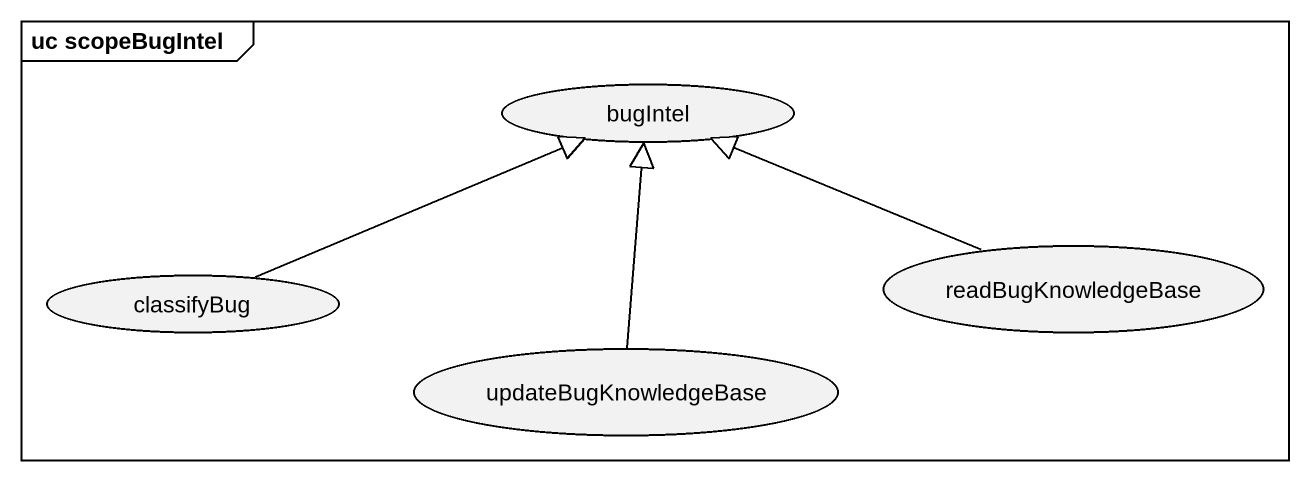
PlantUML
@startuml
mainframe uc scopeBugIntel
usecase bugIntel
usecase classifyBug
usecase readBugKnowledgeBase
usecase updateBugKnowledgeBase
classifyBug -right-|> bugIntel
readBugKnowledgeBase -left-|> bugIntel
updateBugKnowledgeBase -up-|> bugIntel
@enduml
